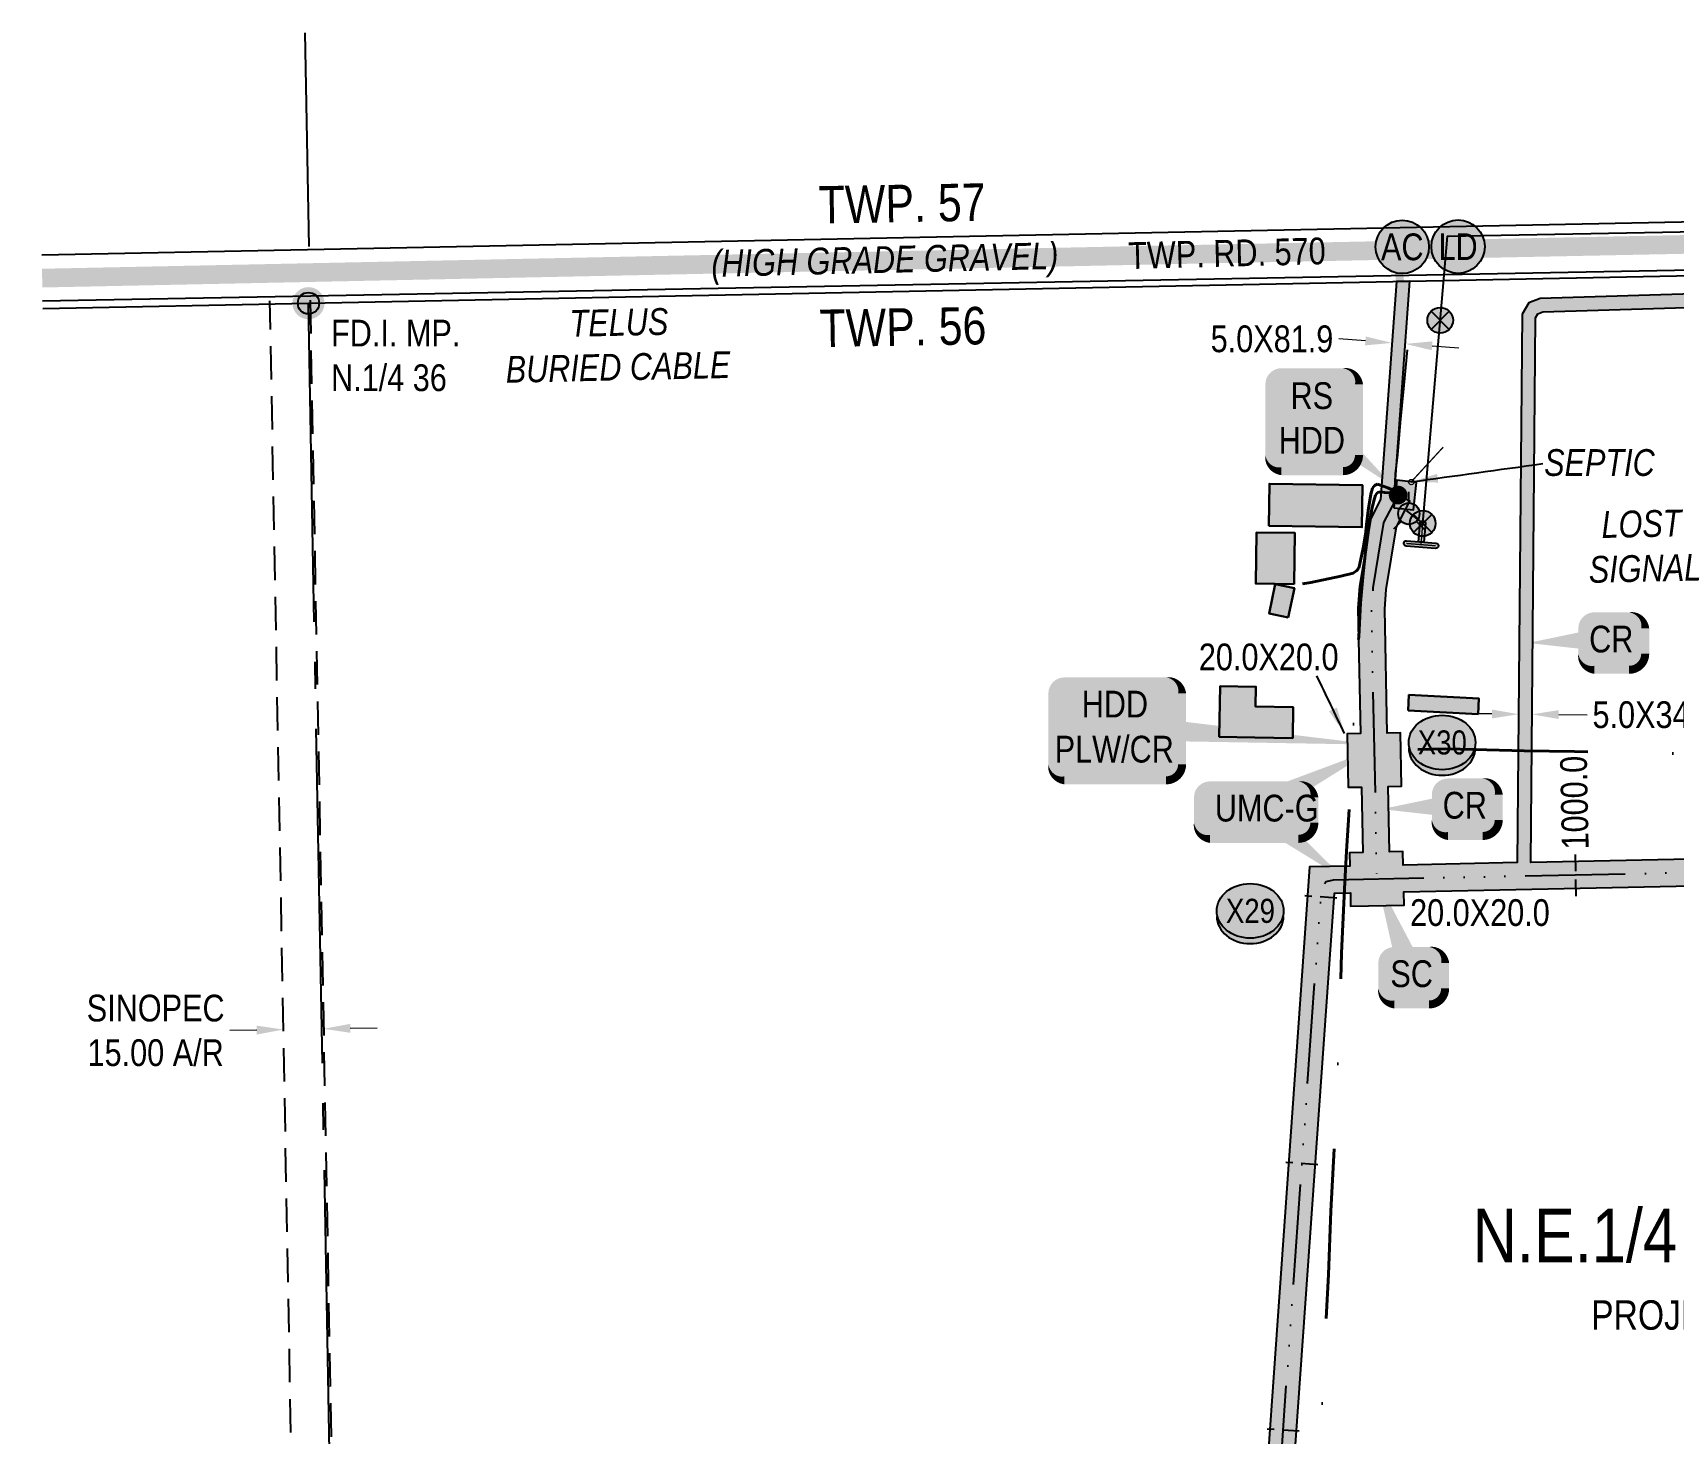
# Model space of a CAD drawing. Extents: x 88833 to 97610, y 5963373 to 5974710.
# Drawn here: x 92984 to 93598, y 5969486 to 5970010 of the extents above; entities that cross this region are included whole.
import ezdxf
from ezdxf.enums import TextEntityAlignment as Align

# ---------------------------------------------------------------- set-up
doc = ezdxf.new("R2010")
doc.units = 0
doc.header["$LTSCALE"] = 5
doc.header["$PDSIZE"] = 5
for name, pattern in [('COOP2', [10, 5, -1, 0, -1, 0, -1, 0, -1, 0, -1]), ('DASHDOT', [25.4, 12.7, -6.35, 0, -6.35]), ('foc-ACCESSROAD', [3.75, 2.5, -1.25]), ('foc-QUARTERLINE', [33, 25, -3, 2, -3]), ('foc-TIELINE', [1.875, 1.25, -0.625])]:
    doc.linetypes.add(name, pattern=pattern)
doc.layers.get('Defpoints').update_dxf_attribs({"color": 9})
for name, color, linetype, lineweight in [('AS-GENERAL', 48, 'Continuous', 18), ('AS-RECON EXISTING', 151, 'DASHDOT', 40), ('AS-RECON EXISTING-T', 151, 'Continuous', 40), ('F-AR-T', 190, 'Continuous', 9), ('P-APEX RECON-TWS-T', 104, 'Continuous', 9), ('T-TEXT', 48, 'Continuous', 18)]:
    doc.layers.add(name, color=color, linetype=linetype, lineweight=lineweight)
for name, color, linetype in [('AS-POWER', 104, 'foc-POWER'), ('AS-POWER-EXISTING-PP', 72, 'Continuous'), ('AS-RESIDENCE', 14, 'Continuous'), ('AS-ROADS', 254, 'Continuous'), ('AS-SYMBOL', 7, 'Continuous'), ('AS-TELEPHONE', 224, 'foc-TEL'), ('AS-TELEPHONE-T', 224, 'Continuous'), ('C-SYMBOL', 7, 'Continuous'), ('CG-NOTES', 7, 'Continuous'), ('D-TXT', 6, 'Continuous'), ('F-AR', 190, 'foc-ACCESSROAD'), ('L-AREAREQUIRED', 7, 'Continuous'), ('L-MON', 1, 'Continuous'), ('L-QSEC', 8, 'foc-QUARTERLINE'), ('L-ROAD-T', 7, 'Continuous'), ('L-SEC', 7, 'Continuous'), ('P-APEX RECON PAY ITEMS', 240, 'Continuous'), ('P-APEX RECON-10m BUFFER', 51, 'COOP2'), ('P-APEX RECON-URBAN', 30, 'COOP2'), ('P-APEX RECON-WORK AREA', 104, 'Continuous'), ('P-BUFFER-PURPLE', 187, 'foc-TIELINE'), ('P-BUFFER-PURPLE-T', 187, 'Continuous'), ('P-CROSSINGS', 250, 'Continuous')]:
    doc.layers.add(name, color=color, linetype=linetype)
doc.layers.add('AS-STRUCTURE', color=7, linetype='Continuous', lineweight=30, true_color=0x595959)
doc.layers.add('AS-STRUCTURE-H', color=7, linetype='Continuous', true_color=0xa8a8a8)
doc.layers.add('P-APEX RECON-TO BE DRILLED-H', color=7, linetype='Continuous', true_color=0xffafe1)
doc.styles.add('1.8', font='ARIALN.TTF', dxfattribs={"height": 2})
doc.styles.add('100L', font='ARIALN.TTF', dxfattribs={"height": 10})
doc.styles.add('175L', font='ARIALN.TTF', dxfattribs={"height": 2})
doc.styles.add('80', font='ARIALN.TTF', dxfattribs={"height": 10})
doc.styles.add('80CG', font='ARIALN.TTF', dxfattribs={"height": 10})
doc.styles.add('80L', font='ARIALN.TTF', dxfattribs={"height": 10})
doc.styles.add('80LS', font='ARIALNI.TTF', dxfattribs={"height": 10})
doc.styles.add('Crossing', font='ARIALN.TTF', dxfattribs={"height": 10})
doc.styles.add('foc-LtypeFont', font='ARIALN.TTF', dxfattribs={"height": 7.349999999999999})
doc.linetypes.add('foc-POWER', pattern='A,6,-1,["P",foc-LtypeFont,S=0.2,R=0,X=-0.625,Y=-0.75],-1.239999999999999,4', length=12.24)
doc.linetypes.add('foc-TEL', pattern='A,2,-1,["T",foc-LtypeFont,S=0.2,R=0,X=-0.425,Y=-0.75],-1.239999999999999,8', length=12.24)
doc.dimstyles.new('Compass 1 000', dxfattribs={"dimtxt": 1.8, "dimasz": 2, "dimexe": 0.2, "dimexo": 0.0625, "dimgap": 0.5, "dimtad": 0, "dimtih": 1, "dimtoh": 1, "dimzin": 0, "dimdsep": 46, "dimtxsty": '1.8', "dimcen": 0.1, "dimse1": 1, "dimse2": 1, "dimclrd": 256, "dimclrt": 256, "dimaunit": 1, "dimadec": 4, "dimazin": 0, "dimtfac": 0.06, "dimtofl": 0, "dimtmove": 0, "dimatfit": 0, "dimfxl": 0.2, "dimtolj": 1, "dimtzin": 0, "dimlwd": -1, "dimarcsym": 0})
doc.dimstyles.new('Compass 5 000', dxfattribs={"dimscale": 5, "dimtxt": 9, "dimasz": 2, "dimexe": 0.2, "dimexo": 0.0625, "dimgap": 0.5, "dimtad": 0, "dimtih": 1, "dimtoh": 1, "dimzin": 0, "dimdsep": 46, "dimtxsty": '80CG', "dimcen": 0.1, "dimse1": 1, "dimse2": 1, "dimclrd": 256, "dimclrt": 256, "dimaunit": 1, "dimadec": 4, "dimazin": 0, "dimtfac": 0.06, "dimtofl": 0, "dimtmove": 0, "dimatfit": 1, "dimfxl": 0.2, "dimtolj": 1, "dimtzin": 0, "dimlwd": -1, "dimarcsym": 0})

# ---------------------------------------------------------------- blocks, each defined once
blk = doc.blocks.new('*D503')
at = {"layer": 'Defpoints', "color": 0, "transparency": 16777216}
for p in [(93077.98943512599, 5969647.148896648), (93092.98686298236, 5969647.426669374), (93078.17013711548, 5969637.392485047)]:
    blk.add_point(p, dxfattribs=at)
at = {"layer": 'F-AR-T', "transparency": 16777216}
for p, q in [((93068.17185187778, 5969637.207303229), (93058.17356664008, 5969637.022121411)), ((93103.16585020955, 5969637.85543959), (93113.16413544725, 5969638.040621408))]:
    blk.add_line(p, q, dxfattribs=at)
for points in [[(93068.1409882415, 5969638.873684102), (93068.20271551407, 5969635.540922356), (93078.17013711548, 5969637.392485047)], [(93103.13498657328, 5969639.521820463), (93103.19671384584, 5969636.189058717), (93093.16756497185, 5969637.670257773)]]:
    blk.add_solid(points, dxfattribs=at)
at = {"layer": 'F-AR-T', "transparency": 16777216, "insert": (93030.39048342046, 5969637.022121411), "char_height": 10, "attachment_point": 5, "style": '80CG'}
blk.add_mtext('\\A1;SINOPEC\\P15.00 A/R', dxfattribs=at)
blk = doc.blocks.new('fdia')
at = {"color": 255, "const_width": 1}
blk.add_lwpolyline([(-0.5, 0, 1), (0.5, 0, 1)], format="xyb", close=True, dxfattribs=at)
blk = doc.blocks.new('Fdiaa')
blk.add_blockref('fdia', (0, 0))
blk = doc.blocks.new('fdib')
at = {"color": 1, "const_width": 1.6}
blk.add_lwpolyline([(-0.3999999999996362, 0, 0.9999999999999998), (0.3999999999996362, 0, 1)], format="xyb", close=True, dxfattribs=at)
at = {"color": 1}
blk.add_circle((0, 0), 0.8, dxfattribs=at)
blk = doc.blocks.new('Fdibb')
blk.add_blockref('fdib', (0, 0))
blk = doc.blocks.new('fdicc')
for name in ['Fdibb', 'Fdiaa']:
    blk.add_blockref(name, (0, 0))
blk = doc.blocks.new('FDI')
blk.add_blockref('fdicc', (0, 0))
blk = doc.blocks.new('*U648')
at = {"true_color": 0xffffa8}
h = blk.add_hatch(color=51, dxfattribs=at)
edge = h.paths.add_edge_path()
edge.add_line((-16.49999999999998, -11.5), (16.49999999999998, -11.5))
edge.add_arc((16.49999999999998, -5.499999999999993), 6.000000000000007, 269.9999999999999, 359.9999999999999)
edge.add_line((22.49999999999999, -5.5), (22.49999999999999, 4))
edge.add_arc((16.49999999999998, 3.999999999999993), 6.000000000000007, 6.361109362927026e-14, 90.00000000000007)
edge.add_line((16.49999999999998, 10), (-16.49999999999998, 10))
edge.add_arc((-16.49999999999998, 3.999999999999993), 6.000000000000007, 89.99999999999993, 179.9999999999999)
edge.add_line((-22.49999999999999, 4), (-22.49999999999999, -5.5))
edge.add_arc((-16.49999999999998, -5.499999999999993), 6.000000000000007, 180, 270.0000000000001)
at = {"color": 240, "flags": 128}
for points in [[(44.84479756876094, 22.08581307098838, 0, 10, 0), (0, 0, 5, 5, 0)], [(33.96479756874592, -26.70418692981944, 0, 9.999999999999995, 0), (0, 0, 4.999999999999997, 4.999999999999997, 0)]]:
    blk.add_lwpolyline(points, format="xyseb", dxfattribs=at)
blk.add_lwpolyline([(-16.49999999999998, -11.5, 3, 3, 0), (16.49999999999998, -11.5, 3, 3, 0.4142135623730951), (22.49999999999999, -5.5, 3, 3, 0), (22.49999999999999, 4, 3, 0, 0.4142135623730951), (16.49999999999998, 10, 0, 0, 0), (-16.49999999999998, 10, 0, 0, 0.4142135623730951), (-22.49999999999999, 4, 0, 0, 0), (-22.49999999999999, -5.5, 0, 3, 0.4142135623730951)], format="xyseb", close=True, dxfattribs=at)
at = {"color": 4, "style": '80'}
blk.add_attdef('OTHER_001', (-14.69645293315144, -5.003410641200546), '', height=10, dxfattribs=at)
blk = doc.blocks.new('*U649')
at = {"true_color": 0xffffa8}
h = blk.add_hatch(color=51, dxfattribs=at)
edge = h.paths.add_edge_path()
edge.add_line((-6.499999999999975, -11.5), (6.499999999999975, -11.5))
edge.add_arc((6.499999999999982, -5.499999999999993), 6.000000000000007, 269.9999999999999, 359.9999999999999)
edge.add_line((12.49999999999999, -5.5), (12.49999999999999, 4))
edge.add_arc((6.499999999999982, 3.999999999999993), 6.000000000000007, 6.361109362927026e-14, 90.00000000000007)
edge.add_line((6.499999999999975, 10), (-6.499999999999975, 10))
edge.add_arc((-6.499999999999982, 3.999999999999993), 6.000000000000007, 89.99999999999993, 179.9999999999999)
edge.add_line((-12.49999999999999, 4), (-12.49999999999999, -5.5))
edge.add_arc((-6.499999999999982, -5.499999999999993), 6.000000000000007, 180, 270.0000000000001)
at = {"color": 240, "flags": 128}
for points in [[(-13.06792963153464, 35.42757195761203, 0, 10, 0), (0, 0, 5.000000000000001, 5.000000000000001, 0)], [(11.73646722672446, -9.014416673816466, 0, 9.999999999999995, 0), (0, 0, 4.999999999999997, 4.999999999999997, 0)]]:
    blk.add_lwpolyline(points, format="xyseb", dxfattribs=at)
blk.add_lwpolyline([(-6.499999999999975, -11.5, 3, 3, 0), (6.499999999999975, -11.5, 3, 3, 0.4142135623730951), (12.49999999999999, -5.5, 3, 3, 0), (12.49999999999999, 4, 3, 0, 0.4142135623730951), (6.499999999999975, 10, 0, 0, 0), (-6.499999999999975, 10, 0, 0, 0.4142135623730951), (-12.49999999999999, 4, 0, 0, 0), (-12.49999999999999, -5.5, 0, 3, 0.4142135623730951)], format="xyseb", close=True, dxfattribs=at)
at = {"color": 4, "style": '80'}
blk.add_attdef('OTHER_001', (-14.69645293315144, -5.003410641200546), '', height=10, dxfattribs=at)
blk = doc.blocks.new('*D650')
at = {"layer": 'Defpoints', "color": 0, "transparency": 16777216}
for p in [(93492.68478349881, 5969894.134458158), (93490.77776011819, 5969868.079612106), (93495.76045392436, 5969867.714915512)]:
    blk.add_point(p, dxfattribs=at)
at = {"layer": 'P-APEX RECON-TWS-T', "transparency": 16777216}
for p, q in [((93482.71146217932, 5969894.864432033), (93472.73814085929, 5969895.594405908)), ((93507.64079862455, 5969893.03978769), (93517.61411994399, 5969892.309813815))]:
    blk.add_line(p, q, dxfattribs=at)
for points in [[(93482.83312449185, 5969896.526652253), (93482.58979986678, 5969893.202211813), (93492.68478349881, 5969894.134458158)], [(93507.76246093708, 5969894.70200791), (93507.51913631201, 5969891.37756747), (93497.66747730505, 5969893.769761565)]]:
    blk.add_solid(points, dxfattribs=at)
at = {"layer": 'P-APEX RECON-TWS-T', "transparency": 16777216, "insert": (93447.79271111853, 5969895.594405909), "char_height": 10, "attachment_point": 5, "style": '80CG'}
blk.add_mtext('\\A1;5.0X81.9', dxfattribs=at)
blk = doc.blocks.new('Access_Point')
h = blk.add_hatch(color=255)
h.dxf.hatch_style = 1
edge = h.paths.add_edge_path()
edge.add_arc((0, 0), 9.991818388100018, 0, 360)
at = {"color": 170}
blk.add_circle((0, 0), 9.991818388100018, dxfattribs=at)
at = {"color": 170, "style": '175L'}
blk.add_text('AC', height=10, dxfattribs=at).set_placement((0, 0), align=Align.MIDDLE_CENTER)
blk = doc.blocks.new('POWERPOLE')
h = blk.add_hatch(color=255)
edge = h.paths.add_edge_path()
edge.add_arc((0, 0), 0.9600000000000002, 0, 360)
at = {"linetype": 'Continuous'}
for p, q in [((0.678822509938982, -0.678822509938982), (-0.678822509938982, 0.678822509938982)), ((-0.678822509938982, -0.678822509938982), (0.678822509938982, 0.678822509938982))]:
    blk.add_line(p, q, dxfattribs=at)
blk.add_circle((0, 0), 0.9600000000000002, dxfattribs=at)
blk = doc.blocks.new('*U651')
h = blk.add_hatch(color=255)
h.dxf.hatch_style = 1
edge = h.paths.add_edge_path()
edge.add_arc((0.1261003119085218, 1.58526106402278), 0.2, -4.548042409039908, 175.4519575909602, ccw=False)
edge.add_line((0.325470551003107, 1.569402067731465), (0.2152292353859004, 0.1835112428032699))
edge.add_line((0.2152292353859004, 0.1835112428032699), (-0.1835112428032699, 0.2152292353859004))
edge.add_line((-0.1835112428032699, 0.2152292353859004), (-0.0732699271860634, 1.601120060314094))
h = blk.add_hatch(color=255)
h.dxf.hatch_style = 1
edge = h.paths.add_edge_path()
edge.add_arc((-1.096536315020218, 0.087224479602234), 0.2, 85.45195759096009, 265.45195759096003, ccw=False)
edge.add_line((-1.080677318728903, 0.2865947186968192), (0.2152292353859004, 0.1835112428032699))
edge.add_line((0.2152292353859004, 0.1835112428032699), (1.112395311311534, 0.1121457594923512))
edge.add_arc((1.096536315020218, -0.087224479602234), 0.2, -94.54804240903991, 85.45195759096009, ccw=False)
edge.add_line((1.080677318728903, -0.2865947186968192), (-1.112395311311533, -0.1121457594923512))
at = {"color": 255, "flags": 128}
blk.add_lwpolyline([(-0.0732699271860634, 1.601120060314094, -0.9999999999999999), (0.325470551003107, 1.569402067731465), (0.2152292353859004, 0.1835112428032699), (-0.1835112428032699, 0.2152292353859004)], format="xyb", close=True, dxfattribs=at)
at = {"color": 72, "const_width": 0.1, "flags": 128}
for points in [[(0.1261003119085218, 1.58526106402278), (0, 0)], [(-1.096536315020219, 0.08722447960223399), (1.096536315020219, -0.08722447960223399)]]:
    blk.add_lwpolyline(points, dxfattribs=at)
at = {"color": 255}
blk.add_lwpolyline([(-1.112395311311534, -0.1121457594923512, -0.9999999999999999), (-1.080677318728903, 0.2865947186968192), (0.2152292353859004, 0.1835112428032699), (1.112395311311534, 0.1121457594923512, -0.9999999999999999), (1.080677318728903, -0.2865947186968192)], format="xyb", close=True, dxfattribs=at)
blk = doc.blocks.new('RISER')
h = blk.add_hatch(color=255)
h.dxf.hatch_style = 1
edge = h.paths.add_edge_path()
edge.add_arc((0, 0), 0.7000000000000001, 0, 360)
blk.add_hatch(color=13).paths.add_polyline_path([(0.5809894393423747, -0.1498374831999172), (-0.5809055220925075, -0.1501624933266612, 0.7745966773228882)])
at = {"color": 13}
blk.add_line((-0.5809055220925075, -0.1501624933266612), (0.5809894393423747, -0.1498374831996898), dxfattribs=at)
blk.add_circle((0, 0), 0.6000000000000001, dxfattribs=at)
blk = doc.blocks.new('WAT')
h = blk.add_hatch(color=255)
h.dxf.hatch_style = 1
edge = h.paths.add_edge_path()
edge.add_arc((0, -9.095e-13), 0.9, 0, 360)
at = {"color": 170}
for p, q in [((0, 0.8163600828529524), (0, 1.632720165708633)), ((-0.5772537504765296, -0.5772537504772118), (-1.154507500952831, -1.154507500953513)), ((0.5772537504763023, -0.5772537504772118), (1.154507500952604, -1.154507500953513))]:
    blk.add_line(p, q, dxfattribs=at)
blk.add_circle((0, -9.095e-13), 0.8, dxfattribs=at)
blk = doc.blocks.new('*U652')
at = {"true_color": 0xffffa8}
h = blk.add_hatch(color=51, dxfattribs=at)
edge = h.paths.add_edge_path()
edge.add_line((-11.49999999999998, -20), (11.49999999999998, -20))
edge.add_arc((11.49999999999998, -13.99999999999999), 6.000000000000007, 269.9999999999999, 359.9999999999999)
edge.add_line((17.49999999999999, -14), (17.49999999999999, 12.5))
edge.add_arc((11.49999999999998, 12.49999999999999), 6.000000000000007, 6.785183320455494e-14, 90.00000000000007)
edge.add_line((11.49999999999998, 18.5), (-11.49999999999998, 18.5))
edge.add_arc((-11.49999999999998, 12.49999999999999), 6.000000000000007, 89.99999999999993, 179.9999999999999)
edge.add_line((-17.49999999999999, 12.5), (-17.49999999999999, -14))
edge.add_arc((-11.49999999999998, -13.99999999999999), 6.000000000000007, 180, 270.0000000000001)
at = {"color": 240, "flags": 128}
blk.add_lwpolyline([(-11.49999999999998, -20, 3, 3, 0), (11.49999999999998, -20, 3, 3, 0.4142135623730951), (17.49999999999999, -14, 3, 3, 0), (17.49999999999999, 12.5, 3, 0, 0.4142135623730951), (11.49999999999998, 18.5, 0, 0, 0), (-11.49999999999998, 18.5, 0, 0, 0.4142135623730951), (-17.49999999999999, 12.5, 0, 0, 0), (-17.49999999999999, -14, 0, 3, 0.4142135623730951)], format="xyseb", close=True, dxfattribs=at)
for points in [[(11.69154786942487, 3.841230942553752, 0, 10, 0), (0, 0, 5, 5, 0)], [(30.42711234336563, -25.81905575728758, 0, 9.999999999999995, 0), (0, 0, 4.999999999999997, 4.999999999999997, 0)]]:
    blk.add_lwpolyline(points, format="xyseb", dxfattribs=at)
at = {"color": 4, "style": '80'}
blk.add_attdef('OTHER_001', (-14.69645293315144, -5.003410641200546), '', height=10, dxfattribs=at)
blk = doc.blocks.new('*U654')
at = {"true_color": 0xffffa8}
h = blk.add_hatch(color=51, dxfattribs=at)
edge = h.paths.add_edge_path()
edge.add_line((-6.499999999999975, -11.5), (6.499999999999975, -11.5))
edge.add_arc((6.499999999999982, -5.499999999999993), 6.000000000000007, 269.9999999999999, 359.9999999999999)
edge.add_line((12.49999999999999, -5.5), (12.49999999999999, 4))
edge.add_arc((6.499999999999982, 3.999999999999993), 6.000000000000007, 6.361109362927026e-14, 90.00000000000007)
edge.add_line((6.499999999999975, 10), (-6.499999999999975, 10))
edge.add_arc((-6.499999999999982, 3.999999999999993), 6.000000000000007, 89.99999999999993, 179.9999999999999)
edge.add_line((-12.49999999999999, 4), (-12.49999999999999, -5.5))
edge.add_arc((-6.499999999999982, -5.499999999999993), 6.000000000000007, 180, 270.0000000000001)
at = {"color": 240, "flags": 128}
blk.add_lwpolyline([(-6.499999999999975, -11.5, 3, 3, 0), (6.499999999999975, -11.5, 3, 3, 0.4142135623730951), (12.49999999999999, -5.5, 3, 3, 0), (12.49999999999999, 4, 3, 0, 0.4142135623730951), (6.499999999999975, 10, 0, 0, 0), (-6.499999999999975, 10, 0, 0, 0.4142135623730951), (-12.49999999999999, 4, 0, 0, 0), (-12.49999999999999, -5.5, 0, 3, 0.4142135623730951)], format="xyseb", close=True, dxfattribs=at)
for points in [[(-31.29611946985423, -1.46603607006906, 0, 9.999999999999993, 0), (0, 0, 4.999999999999996, 4.999999999999996, 0)], [(-0.9975861934179426, -11.43768851242966, 0, 10, 0), (0, 0, 5, 5, 0)]]:
    blk.add_lwpolyline(points, format="xyseb", dxfattribs=at)
at = {"color": 4, "style": '80'}
blk.add_attdef('OTHER_001', (-14.69645293315144, -5.003410641200546), '', height=10, dxfattribs=at)
blk = doc.blocks.new('*D664')
at = {"layer": 'Defpoints', "color": 0, "transparency": 16777216}
for p in [(93540.34641301194, 5969791.978581039), (93545.34223492416, 5969791.933808358), (93545.01349097607, 5969755.251925829)]:
    blk.add_point(p, dxfattribs=at)
at = {"layer": 'P-APEX RECON-TWS-T', "transparency": 16777216}
for p, q in [((93530.01807062911, 5969755.38631516), (93520.01847219438, 5969755.475931812)), ((93555.01308941079, 5969755.162309177), (93565.62979873663, 5969755.067161963))]:
    blk.add_line(p, q, dxfattribs=at)
for points in [[(93530.03300673763, 5969757.0529149), (93530.00313452058, 5969753.719715421), (93540.01766906385, 5969755.29669851)], [(93555.0280255193, 5969756.828908917), (93554.99815330227, 5969753.495709438), (93545.01349097607, 5969755.251925829)]]:
    blk.add_solid(points, dxfattribs=at)
at = {"layer": 'P-APEX RECON-TWS-T', "transparency": 16777216, "insert": (93593.74712479394, 5969755.067161963), "char_height": 10, "attachment_point": 5, "style": '80CG'}
blk.add_mtext('\\A1;5.0X342.3', dxfattribs=at)
blk = doc.blocks.new('xing2')
h = blk.add_hatch(color=50)
h.dxf.hatch_style = 1
edge = h.paths.add_edge_path()
edge.add_ellipse((0, 0), major_axis=(-12.5, 0), ratio=0.8162973455633619, start_angle=0, end_angle=360)
h = blk.add_hatch(color=250)
h.dxf.hatch_style = 1
edge = h.paths.add_edge_path()
edge.add_ellipse((0, -2.047489049626165), major_axis=(-12.5, 0), ratio=0.8162973455633619, start_angle=0, end_angle=180)
edge.add_line((12.5, -2.047489049626165), (12.5, 0))
edge.add_ellipse((0, 0), major_axis=(-12.5, 0), ratio=0.8162973455633619, start_angle=0, end_angle=180, ccw=False)
edge.add_line((-12.5, 0), (-12.5, -2.047489049626165))
at = {"color": 250}
blk.add_ellipse((0, 0), major_axis=(-12.5, 0), ratio=0.8162973455633619, dxfattribs=at)
blk.add_ellipse((0, -2.047489049626165), major_axis=(-12.5, 0), ratio=0.8162973455633619, start_param=0, end_param=3.141592653589793, dxfattribs=at)
at = {"color": 250, "style": 'Crossing'}
blk.add_attdef('CROSSING', text='', height=9, dxfattribs=at).set_placement((0.08916442567715421, 0.0199513138486509), align=Align.MIDDLE_CENTER)
at = {"color": 250, "style": 'Crossing', "flags": 1}
for tag, p in [('OWNER', (0.08916442567715421, -12.49201765665748)), ('DESCRIPTION', (0.08916442567715421, -25.770021277247)), ('LOCATION', (0.08916442567715421, -39.30337514164421)), ('DWG_REF', (0.08916442567715421, -52.83672900604233))]:
    blk.add_attdef(tag, text='', height=9, dxfattribs=at).set_placement(p, align=Align.MIDDLE_CENTER)
blk = doc.blocks.new('*U1166')
at = {"true_color": 0xffffa8}
h = blk.add_hatch(color=51, dxfattribs=at)
edge = h.paths.add_edge_path()
edge.add_line((-18.99999999999998, -20), (18.99999999999998, -20))
edge.add_arc((18.99999999999998, -13.99999999999999), 6.000000000000007, 269.9999999999999, 359.9999999999999)
edge.add_line((24.99999999999999, -14), (24.99999999999999, 12.5))
edge.add_arc((18.99999999999998, 12.49999999999999), 6.000000000000007, 6.785183320455494e-14, 90.00000000000007)
edge.add_line((18.99999999999998, 18.5), (-18.99999999999998, 18.5))
edge.add_arc((-18.99999999999998, 12.49999999999999), 6.000000000000007, 89.99999999999993, 179.9999999999999)
edge.add_line((-24.99999999999999, 12.5), (-24.99999999999999, -14))
edge.add_arc((-18.99999999999998, -13.99999999999999), 6.000000000000007, 180, 270.0000000000001)
at = {"color": 240, "flags": 128}
blk.add_lwpolyline([(-18.99999999999998, -20, 3, 3, 0), (18.99999999999998, -20, 3, 3, 0.4142135623730951), (24.99999999999999, -14, 3, 3, 0), (24.99999999999999, 12.5, 3, 0, 0.4142135623730951), (18.99999999999998, 18.5, 0, 0, 0), (-18.99999999999998, 18.5, 0, 0, 0.4142135623730951), (-24.99999999999999, 12.5, 0, 0, 0), (-24.99999999999999, -14, 0, 3, 0.4142135623730951)], format="xyseb", close=True, dxfattribs=at)
for points in [[(11.69154786942487, 3.841230942553752, 0, 10, 0), (0, 0, 5, 5, 0)], [(97.04866570973296, -6.667026340949973, 0, 9.999999999999995, 0), (0, 0, 4.999999999999997, 4.999999999999997, 0)]]:
    blk.add_lwpolyline(points, format="xyseb", dxfattribs=at)
at = {"color": 4, "style": '80'}
blk.add_attdef('OTHER_001', (-14.69645293315144, -5.003410641200546), '', height=10, dxfattribs=at)
blk = doc.blocks.new('LD Access_Point')
h = blk.add_hatch(color=255)
h.dxf.hatch_style = 1
edge = h.paths.add_edge_path()
edge.add_arc((0, 0), 9.991818388100018, 0, 360)
at = {"color": 170}
blk.add_circle((0, 0), 9.991818388100018, dxfattribs=at)
at = {"color": 170, "style": '175L'}
blk.add_text('LD', height=10, dxfattribs=at).set_placement((0, 0), align=Align.MIDDLE_CENTER)

msp = doc.modelspace()

# ---------------------------------------------------------------- hatches: boundary and pattern name
at = {"layer": 'AS-STRUCTURE-H'}
h = msp.add_hatch(color=256, dxfattribs=at)
h.dxf.hatch_style = 1
h.paths.add_polyline_path([(93446.59600869314, 5969825.739153923), (93481.42233324077, 5969825.177041415), (93481.67585171424, 5969840.884068673), (93446.84952716678, 5969841.446181191)])
h = msp.add_hatch(color=256, dxfattribs=at)
h.dxf.hatch_style = 1
h.paths.add_polyline_path([(93493.29152468056, 5969832.481539465), (93500.68111006182, 5969831.659742597), (93501.82475254215, 5969841.943359011), (93494.43516716122, 5969842.765155878)])
h = msp.add_hatch(color=256, dxfattribs=at)
h.dxf.hatch_style = 1
h.paths.add_polyline_path([(93456.08493134443, 5969803.927788076), (93441.69932484913, 5969804.159978225), (93442.00805586534, 5969823.287761766), (93456.39366236031, 5969823.055571617)])
h = msp.add_hatch(color=256, dxfattribs=at)
h.dxf.hatch_style = 1
h.paths.add_polyline_path([(93453.87127389359, 5969791.475190401), (93456.1977381698, 5969802.406086652), (93449.03899128416, 5969803.929710024), (93446.71252700778, 5969792.998813774)])
h = msp.add_hatch(color=256, dxfattribs=at)
h.dxf.hatch_style = 1
h.paths.add_polyline_path([(93441.40377230044, 5969746.633489423), (93428.08893067844, 5969746.881009834), (93428.44118058396, 5969765.829555908), (93441.7560222063, 5969765.582035508), (93441.61874044238, 5969758.197250483), (93455.75804451261, 5969757.934403481), (93455.54307637067, 5969746.370642431)])
h = msp.add_hatch(color=256, dxfattribs=at)
h.dxf.hatch_style = 1
h.paths.add_polyline_path([(93498.70312514891, 5969756.710105167), (93499.00386835153, 5969762.505277753), (93525.16154075613, 5969761.147813047), (93524.86079755335, 5969755.352640483)])
at = {"layer": 'P-APEX RECON-10m BUFFER', "transparency": 33554687}
h = msp.add_hatch(color=256, dxfattribs=at)
h.dxf.hatch_style = 1
h.paths.add_polyline_path([(93671.32501021576, 5969920.692558346), (93671.30270729926, 5969918.129148692), (93667.11382232528, 5969914.303478388), (93548.0520037794, 5969910.687293081), (93543.84767680572, 5969909.080685161), (93541.35868387173, 5969904.929713574), (93539.52035068252, 5969699.804955018), (93496.85933963202, 5969698.916034681), (93496.75531566987, 5969703.908346326), (93491.76630907165, 5969703.804391242), (93491.27059949219, 5969728.292465875), (93496.27739860752, 5969728.396791711), (93495.86108383304, 5969748.37654498), (93490.86614639561, 5969748.272466305), (93489.92767370897, 5969794.633057554), (93490.50572810792, 5969801.973171188), (93494.30229482811, 5969825.322689683), (93499.36001688828, 5969834.947884626), (93493.58428444789, 5969837.982841274), (93499.38552149462, 5969917.24266566), (93494.36876707364, 5969917.142006622), (93488.39812039174, 5969835.567610732), (93484.70072357415, 5969828.531208826), (93480.57694057949, 5969803.169255662), (93479.92767401753, 5969794.924892593), (93480.87626800027, 5969748.064308882), (93475.88133056283, 5969747.960230206), (93476.29764533749, 5969727.980476936), (93481.2807210965, 5969728.084308451), (93481.77643067614, 5969703.596233818), (93476.77556239984, 5969703.492031563), (93476.87958636216, 5969698.499719907), (93461.81445518318, 5969698.185810289), (93461.44116988407, 5969692.89512496), (93422.1721392519, 5969136.323288999), (93279.02618869185, 5969133.974197302), (93234.70002541762, 5969109.223779985), (93255.83243641307, 5969109.57931813), (93281.70311005585, 5969124.024736403), (93431.49473238198, 5969126.482886669), (93431.96617222733, 5969133.16474603), (93471.1399058835, 5969688.385909159), (93477.08774374923, 5969688.509843271), (93477.19187717432, 5969683.512278282), (93497.1716304442, 5969683.928593067), (93497.06749701944, 5969688.926158045), (93790.62603201557, 5969695.042988095), (93789.0200587048, 5969690.093294915), (93808.0286289599, 5969683.925790094), (93814.19613377044, 5969702.934360359), (93809.4439912067, 5969704.476236561), (93818.68160287935, 5969732.947035667), (93823.4337454428, 5969731.405159455), (93824.74151094651, 5969735.435760693), (93851.96125509408, 5969735.986030526), (93852.06223322546, 5969730.991028564), (93872.0422410682, 5969731.394941078), (93871.94126293699, 5969736.389943038), (93895.93204615182, 5969736.874936742), (93895.7331435573, 5969746.865002396), (93871.73930667463, 5969746.379946969), (93871.63832854341, 5969751.374948931), (93851.65832070052, 5969750.971036406), (93851.7592988319, 5969745.976034435), (93828.00559375281, 5969745.495833484), (93829.60125025318, 5969750.41372972), (93810.59267999842, 5969756.581234523), (93804.42517518788, 5969737.572664276), (93809.17731775151, 5969736.030788072), (93799.93970607869, 5969707.559988967), (93795.18756351534, 5969709.101865158), (93793.89081857263, 5969705.105229884), (93544.5175070185, 5969699.909079936), (93546.34232698937, 5969903.526007549), (93547.24431384208, 5969905.030279315), (93549.04712415083, 5969905.719190842), (93669.11597166547, 5969909.365961971), (93676.27959764091, 5969915.908436003), (93676.32209419197, 5969920.792822709)])
at = {"layer": 'P-APEX RECON-TO BE DRILLED-H', "transparency": 33554687}
h = msp.add_hatch(color=256, dxfattribs=at)
h.dxf.hatch_style = 1
h.paths.add_polyline_path([(93485.66624568871, 5969743.754427403), (93490.9554372147, 5969743.861495954), (93489.92767370897, 5969794.633057533), (93490.50572810792, 5969801.973171168), (93494.30229482811, 5969825.322689663), (93499.36001688828, 5969834.947884594), (93490.51478168934, 5969839.595763578), (93484.70072357415, 5969828.531208805), (93480.57694057949, 5969803.169255652), (93479.92767401753, 5969794.924892573), (93480.9654387604, 5969743.659269441)])

# ---------------------------------------------------------------- linework, layer by layer
at = {"layer": 'AS-GENERAL', "const_width": 0.4996022535, "flags": 128}
msp.add_lwpolyline([(93499.83860217391, 5969842.169628857), (93511.8099248554, 5969855.153224249)], dxfattribs=at)
at = {"layer": 'AS-GENERAL'}
msp.add_circle((93499.89, 5969842.12, 710.1330000000013), 0.9992045070000001, dxfattribs=at)
at = {"layer": 'AS-POWER', "flags": 128}
for points in [[(93504.14581504233, 5969826.639051449), (93513.38309073167, 5969934.018538747), (93801.3065096369, 5969939.335771225), (93853.40300006048, 5969939.905999304), (93892.00200006235, 5969941.757999302), (93892.01100006199, 5969941.758999304), (93908.70600006211, 5969942.559999304), (94042.54000000015, 5969947.77), (94051.64000000016, 5969929.24999999), (94051.64000000016, 5969929.24999999), (94135.642, 5969930.913), (94230.46072992327, 5969935.508780915), (94434.2699050222, 5969936.666741415), (94516.3808779687, 5969938.85676182), (94536.27244010271, 5969940.862498417), (94715.94712192052, 5969943.964324235), (94813.01850026335, 5969946.333272933)], [(93497.90696817603, 5969831.513565914), (93504.22845157399, 5969826.645480821)]]:
    msp.add_lwpolyline(points, dxfattribs=at)
at = {"layer": 'AS-RECON EXISTING', "flags": 128}
for points in [[(94058.41623575834, 5969900.505953293), (94057.11937279553, 5969899.410518148), (94055.9660795455, 5969898.662933267), (94054.05973921106, 5969898.056510796), (94046.23307030449, 5969897.765202272), (94034.75312776856, 5969897.710357247), (94025.89808580265, 5969897.457630401), (94009.42592942924, 5969897.002006219), (93996.92929756279, 5969896.687737469), (93982.5974741182, 5969896.939210944), (93906.66910634955, 5969894.900362873), (93900.50885625146, 5969894.388054232), (93890.19081101086, 5969894.146024532), (93882.57662583503, 5969894.193211615), (93870.4242635835, 5969894.128635013), (93857.45360098284, 5969893.512359643), (93839.38545464509, 5969892.785415583), (93822.28405853163, 5969892.356294953), (93806.8264188351, 5969891.799496467), (93792.24020873975, 5969891.16741784), (93785.02227107738, 5969890.821134988), (93774.45354741202, 5969890.316293779), (93769.42491051307, 5969890.357470558), (93756.46391065202, 5969889.474757116), (93745.2459605827, 5969889.071348622), (93728.54442980942, 5969888.922010239), (93714.85163826414, 5969888.917071539), (93688.71170512265, 5969889.424616612), (93681.93661610375, 5969889.481293393), (93662.67284393999, 5969890.672299342), (93652.7619174834, 5969890.323606039), (93650.01661376098, 5969889.208941823), (93646.58376833536, 5969883.815013981), (93646.29641239617, 5969876.023899188), (93646.28600426276, 5969860.723248289), (93646.08880890209, 5969850.015264523), (93645.98578104243, 5969832.039019883), (93646.08967791467, 5969821.006851403), (93645.70433153224, 5969810.58087749), (93646.51203017512, 5969801.301962257), (93646.47150142715, 5969794.36749395), (93646.3653547405, 5969787.930786557), (93646.20283093791, 5969767.604122581), (93645.82514751628, 5969757.06368823), (93645.34771466098, 5969752.592106774), (93644.76737658032, 5969749.536283555), (93643.03167601208, 5969744.089329774), (93641.38688195877, 5969741.497063326), (93639.51454574811, 5969739.842578365), (93638.11602813251, 5969739.248109822), (93632.74492198447, 5969739.226135841), (93622.6366274527, 5969739.993004736), (93606.08289119868, 5969740.433478808), (93589.70391406179, 5969740.891127788), (93573.15567876256, 5969741.026034582), (93560.91413308543, 5969741.35692848), (93542.067929689, 5969741.587733746), (93523.56162889794, 5969742.155086634), (93512.77890879271, 5969742.31844333), (93501.7899637412, 5969742.05621757), (93491.7205706362, 5969742.154665496), (93484.27346335888, 5969742.293862416), (93477.69450722035, 5969742.531063618)], [(93494.9713884657, 5969837.681361937), (93491.71294380458, 5969838.043899426), (93489.88989306771, 5969838.204140089), (93488.4473018837, 5969838.397401401), (93487.18977965583, 5969838.214263123), (93486.44975150791, 5969837.163196004), (93486.08569779726, 5969835.939158286), (93485.16249569476, 5969832.104995431), (93484.0546260131, 5969825.106112707), (93482.8015636051, 5969816.05813476), (93481.8597569142, 5969807.943944274), (93480.93960910237, 5969796.899959919), (93480.23431546548, 5969784.221640703), (93479.31703344063, 5969766.47408607), (93478.28301386804, 5969751.313176651), (93477.44346829868, 5969733.347548408), (93477.00960704188, 5969725.625594706), (93475.68848582626, 5969704.12412476), (93474.92286039883, 5969690.022612792), (93473.81683628372, 5969665.958637209), (93473.27717986672, 5969646.540791525), (93472.27170859475, 5969621.853814896), (93471.29770229885, 5969598.172332879), (93469.78294116489, 5969569.498477053), (93468.91782680662, 5969545.834407553), (93467.65681260845, 5969521.171697634), (93466.36139165357, 5969493.547077557), (93465.12145642604, 5969470.930309937), (93463.9533943037, 5969442.066909359), (93462.54587251347, 5969413.043264363), (93461.42858671084, 5969389.315744845), (93460.56138968052, 5969369.540016469), (93459.28148722372, 5969346.379954014), (93457.73906733187, 5969322.881713528), (93456.5238012486, 5969301.412754412), (93455.03628200482, 5969275.53465214), (93453.34227291775, 5969247.625521119), (93451.91123204259, 5969219.032209286), (93450.31504283243, 5969191.821482702), (93449.21586363672, 5969169.031266284), (93447.98346078524, 5969147.842828773), (93447.73378593281, 5969137.700685709), (93447.27684060797, 5969133.653660581), (93446.18891332335, 5969130.680711513), (93444.44811468996, 5969127.871381426), (93442.70368194468, 5969126.149891278), (93439.58048475976, 5969123.974809068), (93407.8147007613, 5969117.722280994), (93400.14445700812, 5969117.250369307), (93320.9692793126, 5969116.123391807), (93302.87179810174, 5969115.718123613), (93293.04791029744, 5969115.626257451), (93267.85542402841, 5969115.669822376), (93245.36253735375, 5969115.330888093), (93220.92706303956, 5969114.74820623), (93203.19445893013, 5969114.635784076), (93183.80603982577, 5969114.920082659), (93165.2555753391, 5969115.029482092), (93153.6564560753, 5969115.26267453), (93143.92522860382, 5969115.648749213), (93134.0270651665, 5969116.293044368), (93122.00355633769, 5969117.385852552), (93111.64245242567, 5969118.239714242), (93108.59620785619, 5969118.24846335), (93103.59598490805, 5969116.683405383), (93101.72815331067, 5969114.695686023), (93098.61767571612, 5969107.373042785), (93097.40166012409, 5969105.583837301)]]:
    msp.add_lwpolyline(points, dxfattribs=at)
at = {"layer": 'AS-RECON EXISTING', "color": 240, "flags": 128}
msp.add_lwpolyline([(93495.1083921983, 5969838.205576392), (93495.07492855148, 5969838.166916852), (93493.56396845929, 5969838.781147019), (93491.15414344004, 5969839.981549871), (93487.2170966164, 5969841.303548288), (93486.09845539572, 5969840.85109868), (93485.35961204805, 5969839.761597074), (93484.80434748507, 5969837.560997549), (93483.72117574704, 5969831.522977075), (93483.08820403715, 5969826.181595873), (93482.71037999139, 5969822.537297235), (93481.89634854403, 5969817.325318938), (93480.35862847356, 5969810.444769412), (93480.12439249571, 5969809.782315164), (93479.50303930204, 5969808.980164511), (93478.08725454981, 5969808.007822035), (93473.53365456106, 5969806.901661273), (93462.31348414156, 5969804.578166259), (93455.8533817766, 5969803.518404398)], dxfattribs=at)
at = {"layer": 'AS-RESIDENCE'}
msp.add_lwpolyline([(93493.29152468056, 5969832.481539465), (93500.68111006182, 5969831.659742597), (93501.82475254215, 5969841.943359011), (93494.43516716122, 5969842.765155878)], close=True, dxfattribs=at)
at = {"layer": 'AS-ROADS', "const_width": 7.000000000000012, "flags": 128}
msp.add_lwpolyline([(92987.95394070384, 5969918.348850645), (93414.32861392213, 5969927.160510303), (94155.25634649608, 5969942.11240462), (94628.08999491196, 5969952.069696033), (94812.80185928123, 5969956.972357447)], dxfattribs=at)
at = {"layer": 'AS-ROADS', "flags": 128}
msp.add_lwpolyline([(93490.47764925538, 5969829.758768428, 2.997613521000005, 2.997613521000005, 0), (93495.42007177036, 5969904.436072525, 2.997613521000005, 2.997613521000005, 0), (93495.71628734979, 5969916.868349957, 2.997613521000005, 2.997613521000005, 0), (93494.76847314926, 5969924.623724354, 2.997613521000005, 2.997613521000005, 0), (93494.47228909218, 5969927.2285928, 0, 0, 0)], format="xyseb", dxfattribs=at)
at = {"layer": 'AS-STRUCTURE'}
for points in [[(93446.59600869314, 5969825.739153923), (93481.42233324077, 5969825.177041415), (93481.67585171424, 5969840.884068673), (93446.84952716678, 5969841.446181191)], [(93456.08493134443, 5969803.927788076), (93441.69932484913, 5969804.159978225), (93442.00805586534, 5969823.287761766), (93456.39366236031, 5969823.055571617)], [(93453.87127389359, 5969791.475190401), (93456.1977381698, 5969802.406086652), (93449.03899128416, 5969803.929710024), (93446.71252700778, 5969792.998813774)], [(93441.40377230044, 5969746.633489423), (93428.08893067844, 5969746.881009834), (93428.44118058396, 5969765.829555908), (93441.7560222063, 5969765.582035508), (93441.61874044238, 5969758.197250483), (93455.75804451261, 5969757.934403481), (93455.54307637067, 5969746.370642431)], [(93498.70312514891, 5969756.710105167), (93499.00386835153, 5969762.505277753), (93525.16154075613, 5969761.147813047), (93524.86079755335, 5969755.352640483)]]:
    msp.add_lwpolyline(points, close=True, dxfattribs=at)
at = {"layer": 'AS-TELEPHONE', "flags": 128}
for points in [[(92988.10338238665, 5969909.88648928), (93088.44050220272, 5969911.767855165), (93790.39414337328, 5969924.919949416), (93892.5965022028, 5969926.834855166), (94050.81634470924, 5969931.020406243), (94060.42584401941, 5969931.602504592), (94064.20013834866, 5969931.80316729), (94067.9743172002, 5969932.032924916), (94068.21205600834, 5969930.371936186)], [(93495.12962386542, 5969839.074246502), (93494.35810997171, 5969839.177259769), (93493.78091015127, 5969839.963890981), (93493.83900708945, 5969842.178246957), (93494.01706220201, 5969845.148405278), (93494.80720069121, 5969852.302729633), (93495.90072721272, 5969864.370788142), (93497.21280227033, 5969878.340990617), (93498.46653502491, 5969891.485153028)]]:
    msp.add_lwpolyline(points, dxfattribs=at)
at = {"layer": 'F-AR', "flags": 128}
msp.add_lwpolyline([(93088.1220000002, 5969910.089), (93098.6784746809, 5969340.12675174), (93034.29150888551, 5969338.831130011), (93033.98973363823, 5969353.828094094), (93073.40574225379, 5969354.621239672), (93083.21853649181, 5969364.820708407), (93073.12457214366, 5969909.811227274)], dxfattribs=at)
at = {"layer": 'L-QSEC', "flags": 128}
for points in [[(93087.74941417486, 5969930.205550349), (93086.27018178375, 5970010.071854673)], [(93116.90273433135, 5968305.094614488), (93087.53200000021, 5969908.979)]]:
    msp.add_lwpolyline(points, dxfattribs=at)
at = {"layer": 'L-SEC', "flags": 128}
for points in [[(93087.12870307393, 5969929.078949098), (93891.7807030739, 5969945.223949097)], [(92987.7994039832, 5969927.099726235), (93087.13148984544, 5969929.07900482)], [(93087.53200000021, 5969908.979), (93892.184, 5969925.124)], [(92988.15437749615, 5969906.998814053), (93087.53200000021, 5969908.979)]]:
    msp.add_lwpolyline(points, dxfattribs=at)
at = {"layer": 'P-APEX RECON-URBAN', "ltscale": 1.5, "flags": 128}
for points in [[(93093.27690921753, 5969087.635830862), (93209.51471147114, 5969089.438959008), (93280.36464937385, 5969128.999466852), (93423.09722148417, 5969131.341774805), (93425.82820534213, 5969132.456585523), (93427.06185867175, 5969134.640593971), (93466.30162404924, 5969690.797644638), (93468.06521139394, 5969692.712280682), (93470.78383398091, 5969693.375596747), (93802.83476562567, 5969700.294486422), (93815.7993571006, 5969740.252030912), (93976.64306121839, 5969743.503620551), (94021.3291259326, 5969745.060101349), (94093.57665699576, 5969901.536439653), (94092.09042729528, 5969980.958296572), (94091.44211743277, 5969981.967314716)], [(93494.93739928881, 5969837.271824101), (93489.50150920122, 5969826.926949243), (93485.54133434372, 5969802.57121342), (93484.92767386316, 5969794.778975074), (93486.97359642209, 5969693.710312315)]]:
    msp.add_lwpolyline(points, dxfattribs=at)
at = {"layer": 'P-APEX RECON-WORK AREA', "flags": 128}
for points in [[(93667.11382232528, 5969914.303478388), (93548.0520037794, 5969910.687293081), (93543.84767680572, 5969909.080685161), (93541.35868387173, 5969904.929713574), (93539.52035068252, 5969699.804955018), (93496.85933963202, 5969698.916034681), (93496.75531566987, 5969703.908346326), (93491.76630907165, 5969703.804391242), (93491.27059949219, 5969728.292465875), (93496.27739860752, 5969728.396791711), (93495.86108383304, 5969748.37654498), (93490.86614639561, 5969748.272466305), (93489.92767370897, 5969794.633057554), (93490.50572810792, 5969801.973171188), (93494.30229482811, 5969825.322689683), (93499.36001688828, 5969834.947884626), (93493.58428444789, 5969837.982841274), (93499.38552149462, 5969917.24266566), (93494.36876707364, 5969917.142006622), (93488.39812039174, 5969835.567610732), (93484.70072357415, 5969828.531208826), (93480.57694057949, 5969803.169255662), (93479.92767401753, 5969794.924892593), (93480.87626800027, 5969748.064308882), (93475.88133056283, 5969747.960230206), (93476.29764533749, 5969727.980476936), (93481.2807210965, 5969728.084308451), (93481.77643067614, 5969703.596233818), (93476.77556239984, 5969703.492031563), (93476.87958636216, 5969698.499719907), (93461.81445518318, 5969698.185810289), (93461.81445518318, 5969698.185810289), (93461.44116988407, 5969692.89512496), (93422.1721392519, 5969136.323288999)], [(93793.89081857263, 5969705.105229884), (93544.5175070185, 5969699.909079936), (93546.34232698937, 5969903.526007549), (93547.24431384208, 5969905.030279315), (93549.04712415083, 5969905.719190842), (93669.11597166547, 5969909.365961971)], [(93431.96617222733, 5969133.16474603), (93471.1399058835, 5969688.385909159), (93477.08774374923, 5969688.509843271), (93477.19187717432, 5969683.512278282), (93497.1716304442, 5969683.928593067), (93497.06749701944, 5969688.926158045), (93790.62603201557, 5969695.042988095)]]:
    msp.add_lwpolyline(points, dxfattribs=at)
at = {"layer": 'P-BUFFER-PURPLE'}
for p, q in [((93561.585976516, 5969687.272254609), (93561.25292469675, 5969703.256057221)), ((93472.01005643276, 5969686.52158266), (93460.0493358315, 5969687.365473554)), ((93464.97763232427, 5969586.848910984), (93453.01691172301, 5969587.692801877)), ((93457.94520821596, 5969487.176239306), (93445.9844876147, 5969488.0201302))]:
    msp.add_line(p, q, dxfattribs=at)

# ---------------------------------------------------------------- block references
at = {"xscale": 4.996022535000008, "yscale": 4.996022535000008, "zscale": 4.996022535000008}
msp.add_blockref('WAT', (93498.96, 5969830.29), dxfattribs=at)
at = {"layer": 'AS-POWER-EXISTING-PP', "xscale": 4.996022535000008, "yscale": 4.996022535000008, "zscale": 4.996022535000008}
for p in [(93510.68000000014, 5969902.59), (93504.15, 5969826.63)]:
    msp.add_blockref('POWERPOLE', p, dxfattribs=at)
at = {"layer": 'AS-SYMBOL', "xscale": 4.996022535000008, "yscale": 4.996022535000008, "zscale": 4.996022535000008}
for name, p in [('RISER', (93494.95000000014, 5969837.24)), ('*U651', (93503.52000000015, 5969818.71))]:
    msp.add_blockref(name, p, dxfattribs=at)
at = {"layer": 'CG-NOTES', "xscale": 0.9992045070000001, "yscale": 0.9992045070000001, "zscale": 0.9992045070000001}
for name, p in [('Access_Point', (93496.50724008957, 5969930.046220882)), ('LD Access_Point', (93517.36813853467, 5969930.122047617))]:
    msp.add_blockref(name, p, dxfattribs=at)
at = {"layer": 'L-MON', "color": 5, "xscale": 5, "yscale": 5, "zscale": 5}
msp.add_blockref('FDI', (93087.5320000002, 5969908.979), dxfattribs=at)
at = {"layer": 'P-APEX RECON PAY ITEMS'}
ref = msp.add_blockref('*U652', (93462.82601189047, 5969866.171286494), dxfattribs=at)
ref.add_attrib('OTHER_001', 'RS', (93454.72914968038, 5969869.415943157), dxfattribs={"layer": '0', "color": 4, "height": 10, "style": '80'})
ref.add_attrib('OTHER_002', 'HDD', (93450.29872676087, 5969852.74927649), dxfattribs={"layer": '0', "color": 4, "height": 10, "style": '80'})
ref = msp.add_blockref('*U654', (93574.8415235568, 5969783.407211582), dxfattribs=at)
ref.add_attrib('OTHER_001', 'CR', (93566.37972273823, 5969778.403800941), dxfattribs={"layer": '0', "color": 4, "height": 10, "style": '80'})
msp.add_blockref('*U648', (93441.12520243139, 5969720.194186929), dxfattribs=at).add_auto_attribs({'OTHER_001': 'UMC-G'})
ref = msp.add_blockref('*U654', (93520.07650508695, 5969721.272137634), dxfattribs=at)
ref.add_attrib('OTHER_001', 'CR', (93511.61470426839, 5969716.268726992), dxfattribs={"layer": '0', "color": 4, "height": 10, "style": '80'})
ref = msp.add_blockref('*U649', (93500.0415260535, 5969658.282740357), dxfattribs=at)
ref.add_attrib('OTHER_001', 'SC', (93492.06403628542, 5969653.279329716), dxfattribs={"layer": '0', "color": 4, "height": 10, "style": '80'})
at = {"layer": 'P-CROSSINGS', "xscale": 0.9992045070000001, "yscale": 0.9992045070000001, "zscale": 0.9992045070000001}
for p, values in [((93511.39783347741, 5969744.724825594), {'CROSSING': 'X30'}), ((93439.65482545539, 5969681.769060431), {'CROSSING': 'X29'})]:
    msp.add_blockref('xing2', p, dxfattribs=at).add_auto_attribs(values)

# ---------------------------------------------------------------- texts
at = {"layer": 'AS-RECON EXISTING-T', "insert": (93565.30147885015, 5969831.053750275), "char_height": 9.999999999999996, "attachment_point": 1, "rotation": 1.2579242236037953, "style": '100L'}
msp.add_mtext_dynamic_manual_height_columns('\\pi5.5816;{\\fArial Narrow|b0|i1|c0|p34;LOST\\P\\pi0.47249;SIGNAL}', width=41.78398921199433, gutter_width=55, heights=[0], dxfattribs=at)
at = {"layer": 'AS-TELEPHONE-T', "insert": (93160.50247882672, 5969905.845602649), "char_height": 9.999999999999996, "attachment_point": 1, "rotation": 1.2579242236037953, "style": '100L'}
msp.add_mtext_dynamic_manual_height_columns('\\pi24.532;{\\fArial Narrow|b0|i1|c0|p34;TELUS\\P\\pi0.29898;BURIED CABLE}', width=84.6225102319236, gutter_width=55, heights=[0], dxfattribs=at)
at = {"layer": 'C-SYMBOL', "color": 3, "style": '175L'}
msp.add_text('N.E.1/4 SEC. 36-56-25-W.4M.', height=20, dxfattribs=at).set_placement((93676.88519394903, 5969544.373955525), align=Align.BOTTOM_CENTER)
at = {"layer": 'D-TXT', "color": 3, "char_height": 14.00000000000002, "attachment_point": 1, "rotation": 1.014592412423559, "style": '80L'}
for s, insert in [('TWP. 57', (93278.1902877609, 5969952.72674535)), ('TWP. 56', (93278.48020681218, 5969906.544134764))]:
    msp.add_mtext_dynamic_manual_height_columns(s, width=101.3953957241029, gutter_width=47.5, heights=[0], dxfattribs=dict(at, insert=insert))
at = {"layer": 'L-AREAREQUIRED', "color": 5, "style": '100L'}
msp.add_text('PROJECT AREA = 1.662 HA  4.11 AC.', height=11.00000000000002, dxfattribs=at).set_placement((93676.88519394903, 5969521.873955525), align=Align.BOTTOM_CENTER)
at = {"layer": 'L-MON', "insert": (93095.95496960732, 5969902.785888029), "char_height": 9.999999999999996, "attachment_point": 1, "style": '100L'}
msp.add_mtext_dynamic_manual_height_columns('FD.I. MP.\\PN.1/4 36', width=47.49427012278309, gutter_width=50, heights=[0], dxfattribs=at)
at = {"layer": 'L-ROAD-T', "insert": (93430.82084564811, 5969932.654312002), "char_height": 9.999999999999995, "width": 74.18777044865438, "attachment_point": 2, "rotation": 1.4274487712507606, "style": '80L'}
msp.add_mtext('TWP. RD. 570', dxfattribs=at)
at = {"layer": 'P-APEX RECON-TWS-T', "insert": (93499.42970038956, 5969686.136165664), "char_height": 9.999999999999996, "attachment_point": 1, "style": '175L'}
msp.add_mtext_dynamic_manual_height_columns('20.0X20.0', width=49.8612551159618, gutter_width=100, heights=[0], dxfattribs=at)
at = {"layer": 'P-BUFFER-PURPLE-T', "style": '1.8'}
msp.add_text('1000.0', height=9.99204507000001, rotation=91.19368982984705, dxfattribs=at).set_placement((93560.85742566122, 5969722.236822827), align=Align.MIDDLE_CENTER)
at = {"layer": 'T-TEXT', "insert": (93302.91011106003, 5969930.300625234), "char_height": 9.999999999999995, "width": 135.6418613271012, "attachment_point": 2, "rotation": 1.328134406753183, "style": '80LS'}
msp.add_mtext('(HIGH GRADE GRAVEL)', dxfattribs=at)
at = {"layer": 'T-TEXT', "insert": (93549.10440309168, 5969854.399695727), "char_height": 9.992045070000016, "attachment_point": 1, "style": '175L'}
msp.add_mtext_dynamic_manual_height_columns('\\pi0.47204,t90.4;{\\fArial Narrow|b0|i1|c0|p34;SEPTIC}', width=41.56657571623465, gutter_width=100, heights=[0], dxfattribs=at)

# ---------------------------------------------------------------- dimensions: what is measured, and where the dimension line sits
at = {"layer": 'F-AR-T', "color": 5}
dim = msp.add_aligned_dim(p1=(93092.98686298233, 5969647.426669373), p2=(93077.98943512597, 5969647.148896647), distance=9.758084879534238, text='SINOPEC\\P15.00 A/R', dimstyle='Compass 5 000', dxfattribs=at)
dim.commit()
dim.dimension.update_dxf_attribs({"geometry": '*D503', "text_midpoint": (93030.39048342046, 5969637.022121411)})
at = {"layer": 'P-APEX RECON-TWS-T'}
for base, p1, p2, angle, text, picture, middle in [((93492.68478349881, 5969894.134458158), (93495.76045392446, 5969867.714915513), (93490.77776011822, 5969868.079612106), 175.81383440498922, '5.0X81.9', '*D650', (93447.79271111853, 5969895.594405909)), ((93545.01349097607, 5969755.251925829), (93540.34641301194, 5969791.978581039), (93545.34223492416, 5969791.933808358), 359.486527538599, '5.0X342.3', '*D664', (93593.74712479394, 5969755.067161963))]:
    dim = msp.add_linear_dim(base=base, p1=p1, p2=p2, angle=angle, text=text, dimstyle='Compass 5 000', dxfattribs=at)
    dim.commit()
    dim.dimension.update_dxf_attribs({"geometry": picture, "text_midpoint": middle, "dimtype": 161})

# ---------------------------------------------------------------- leaders
at = {"layer": 'T-TEXT', "path_type": 1}
msp.add_leader([(93499.83409480067, 5969842.164740348), (93549.02525045587, 5969848.998235804)], dimstyle='Compass 1 000', override={"dimasz": 10, "dimgap": 0.5, "dimtad": 0}, dxfattribs=at)

# ---------------------------------------------------------------- next in the draw order: texts
at = {"layer": 'P-APEX RECON-TWS-T', "insert": (93420.4460873191, 5969781.719178987), "char_height": 9.999999999999996, "attachment_point": 1, "style": '175L', "bg_fill": 3, "box_fill_scale": 1.1, "bg_fill_color": 256, "bg_fill_transparency": 0}
msp.add_mtext_dynamic_manual_height_columns('20.0X20.0', width=49.8612551159618, gutter_width=100, heights=[0], dxfattribs=at)

# ---------------------------------------------------------------- next in the draw order: block references
at = {"layer": 'P-APEX RECON PAY ITEMS'}
ref = msp.add_blockref('*U1166', (93389.1873036249, 5969750.573174704), dxfattribs=at)
ref.add_attrib('OTHER_001', 'HDD', (93376.6600184953, 5969754.080450739), dxfattribs={"layer": '0', "color": 4, "height": 10, "style": '80'})
ref.add_attrib('OTHER_002', 'PLW/CR', (93366.55428861808, 5969737.23643073), dxfattribs={"layer": '0', "color": 4, "height": 10, "style": '80'})

# ---------------------------------------------------------------- next in the draw order: leaders
at = {"layer": 'P-APEX RECON-TWS-T', "path_type": 1}
msp.add_leader([(93474.92120352873, 5969748.082341144), (93464.59504710195, 5969769.619375141)], dimstyle='Compass 1 000', override={"dimasz": 10, "dimgap": 0.5, "dimtad": 0}, dxfattribs=at)

doc.saveas('drawing.dxf')
